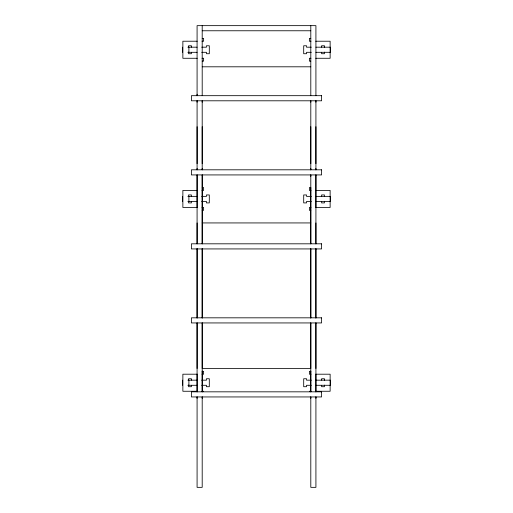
<?xml version="1.0" encoding="UTF-8"?>
<svg xmlns="http://www.w3.org/2000/svg" width="513" height="513" viewBox="0 0 513 513"><rect width="100%" height="100%" fill="white"/><g stroke="black" fill="none" stroke-linecap="round" stroke-linejoin="round"><path stroke-width="0.77" d="M197.082 317.823L197.082 248.933M197.082 94.257L197.082 95.681L197.082 25.65L315.918 25.65L315.918 95.681M202.199 317.823L202.199 248.933M310.801 317.823L310.801 248.933M315.918 317.823L315.918 248.933M202.199 30.767L310.801 30.767M202.199 38.372L203.623 38.372L203.623 41.22L202.026 41.22M310.801 38.372L309.377 38.372L309.377 41.22L310.974 41.22M197.236 41.22L182.865 41.22L182.865 58.277L197.236 58.277M315.764 41.22L330.135 41.22L330.135 58.277L315.764 58.277M187.861 47.19L197.082 47.19M201.705 47.19L206.463 47.19L206.463 45.766L209.304 45.766L209.304 53.724L206.463 53.724L206.463 52.307L201.705 52.307M311.295 47.19L306.537 47.19L306.537 45.766L303.696 45.766L303.696 53.724L306.537 53.724L306.537 52.307L311.295 52.307M315.918 47.19L330.359 47.19L330.359 52.307L315.918 52.307M187.861 52.307L197.082 52.307M202.026 58.277L203.623 58.277L203.623 61.118L202.199 61.118M310.974 58.277L309.377 58.277L309.377 61.118L310.801 61.118M202.199 66.805L310.801 66.805M310.801 187.559L309.377 187.559L309.377 190.4L310.974 190.4M197.236 190.4L182.865 190.4L182.865 207.464L197.236 207.464M202.026 190.4L203.623 190.4L203.623 187.559L202.199 187.559L202.199 174.927L202.199 243.816L202.199 187.745M315.764 190.4L330.135 190.4L330.135 207.464L315.764 207.464M187.861 196.37L197.082 196.37M201.705 196.37L206.463 196.37L206.463 194.953L209.304 194.953L209.304 202.911L206.463 202.911L206.463 201.487L201.705 201.487M311.295 196.37L306.537 196.37L306.537 194.953L303.696 194.953L303.696 202.911L306.537 202.911L306.537 201.487L311.295 201.487M315.918 196.37L330.359 196.37L330.359 201.487L315.918 201.487M187.861 201.487L197.082 201.487M202.026 207.464L203.623 207.464L203.623 210.304L202.199 210.304M310.974 207.464L309.377 207.464L309.377 210.304L310.801 210.304M202.199 222.937L310.801 222.937M202.199 371.361L203.623 371.361L203.623 374.201L202.026 374.201M310.801 371.361L309.377 371.361L309.377 374.201L310.974 374.201M197.236 374.201L182.865 374.201L182.865 391.259L197.236 391.259M315.764 374.201L330.135 374.201L330.135 391.259L315.764 391.259M187.861 380.171L197.082 380.171M201.705 380.171L206.463 380.171L206.463 378.748L209.304 378.748L209.304 386.712L206.463 386.712L206.463 385.289L201.705 385.289M311.295 380.171L306.537 380.171L306.537 378.748L303.696 378.748L303.696 386.712L306.537 386.712L306.537 385.289L311.295 385.289M315.918 380.171L330.359 380.171L330.359 385.289L315.918 385.289M187.861 385.289L197.082 385.289M202.026 391.259L203.623 391.259M309.377 391.259L310.974 391.259M324.447 47.356L324.447 45.766L321.606 45.766L321.606 47.19M324.447 52.134L324.447 53.724L321.606 53.724L321.606 52.307M324.447 196.543L324.447 194.953L321.606 194.953L321.606 196.37M324.447 201.32L324.447 202.911L321.606 202.911L321.606 201.487M324.447 380.345L324.447 378.748L321.606 378.748L321.606 380.171M324.447 385.116L324.447 386.712L321.606 386.712L321.606 385.289M315.918 102.222L315.918 100.798L315.918 169.809L315.918 168.386M315.918 126.717L315.918 163.679M315.918 207.464L315.918 174.927L315.918 243.816L315.918 222.937M315.918 248.529L315.918 318.124M315.918 368.514L315.918 322.921L315.918 391.829L315.918 374.201M315.918 398.364L315.918 396.947L315.918 487.35L310.801 487.35L310.801 396.947L310.801 398.364M310.801 25.65L310.801 95.681M310.801 102.222L310.801 100.798L310.801 169.809L310.801 168.386M310.801 126.717L310.801 163.679M310.801 176.35L310.801 174.927L310.801 243.816L310.801 187.745M310.801 248.529L310.801 318.124M310.801 371.002L310.801 391.829L310.801 322.94L310.801 368.514L202.199 368.514L202.199 322.921L202.199 391.829L202.199 371.002M202.199 25.65L202.199 95.681M202.199 102.222L202.199 100.798L202.199 169.809L202.199 168.386M202.199 126.717L202.199 163.679M202.199 248.529L202.199 318.124M202.199 398.364L202.199 396.947L202.199 487.35L197.082 487.35L197.082 396.947L197.082 398.364M197.082 102.222L197.082 100.798L197.082 169.809L197.082 168.386M197.082 126.717L197.082 163.679M197.082 207.464L197.082 174.927L197.082 243.816L197.082 222.937M197.082 248.529L197.082 318.124M197.082 368.514L197.082 322.921L197.082 391.829L197.082 374.201M191.394 47.19L191.394 45.766L188.553 45.766L188.553 47.356M191.394 52.307L191.394 53.724L188.553 53.724L188.553 52.134M191.394 196.37L191.394 194.953L188.553 194.953L188.553 196.543M191.394 201.487L191.394 202.911L188.553 202.911L188.553 201.32M191.394 380.171L191.394 378.748L188.553 378.748L188.553 380.345M191.394 385.289L191.394 386.712L188.553 386.712L188.553 385.116M188.899 47.19L188.899 52.307M188.899 196.37L188.899 201.487M188.899 380.171L188.899 385.289M182.641 47.19L182.641 52.307M182.641 196.37L182.641 201.487M182.641 380.171L182.641 385.289M321.606 95.681L191.394 95.681L191.394 100.798L321.606 100.798L321.606 95.681M321.606 169.809L191.394 169.809L191.394 174.927L321.606 174.927L321.606 169.809M321.606 243.816L191.394 243.816L191.394 248.933L321.606 248.933L321.606 243.816M321.606 317.823L191.394 317.823L191.394 322.94L321.606 322.94L321.606 317.823M321.606 391.829L191.394 391.829L191.394 396.947L321.606 396.947L321.606 391.829"/></g></svg>
